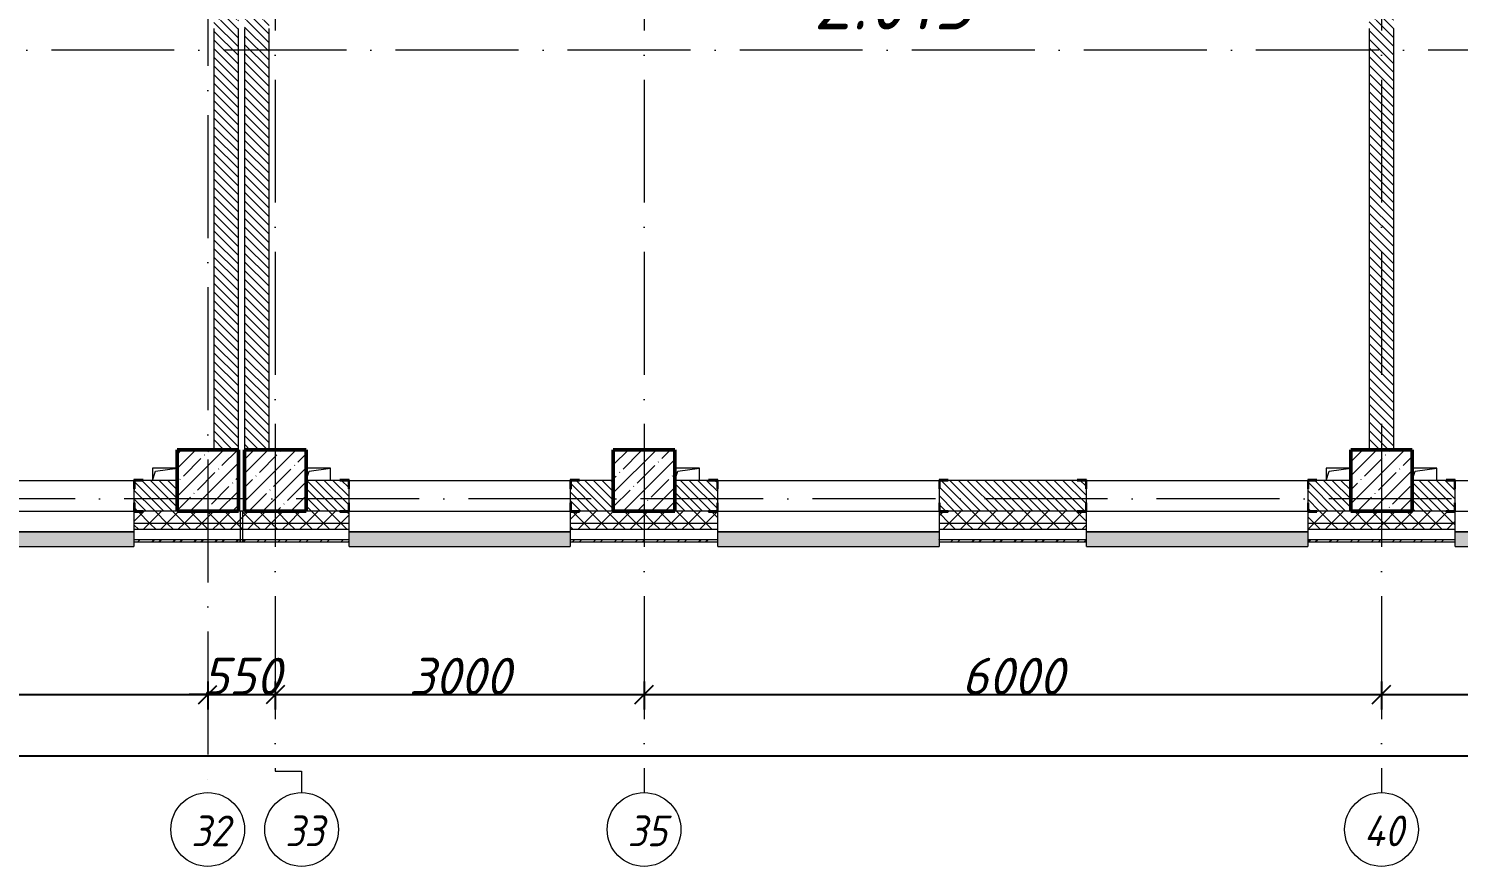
# Model space of a CAD drawing. Header units: millimetres. Extents: x -537608 to 253996, y -217170 to 186033.
# Drawn here: x -141155 to -129522, y 6915 to 13730 of the extents above; entities that cross this region are included whole.
import ezdxf

# ---------------------------------------------------------------- set-up
doc = ezdxf.new("R2010")
doc.units = ezdxf.units.MM
doc.linetypes.add('50_200_ШТРИХ_1Т_ш5_п1_п1_', pattern=[1400, 1000, -200, 0, -200])
for name, color, linetype, lineweight in [('A-____-____-DIMS', 7, 'Continuous', 9), ('A-GENM-____-MCUT', 7, 'Continuous', 25), ('A-GENM-____-OTLN', 7, 'Continuous', 9), ('A-GENM-____-OTLN-1', 7, 'Continuous', 25), ('A-GLAZ-____-OTLN', 7, 'Continuous', 9), ('A-WALL-____-MCUT', 7, 'Continuous', 13), ('A-WALL-____-MCUT-1', 7, 'Continuous', 9), ('A-WALL-____-OTLN', 7, 'Continuous', 9), ('A-WALL-____-PATT-1', 7, 'Continuous', 9), ('A-WALL-FNSH-MCUT-1', 7, 'Continuous', 9), ('S-COLS-____-MCUT', 7, 'Continuous', 50), ('S-COLS-____-OTLN', 7, 'Continuous', 9), ('S-GRID-____-IDEN', 7, 'Continuous', 9), ('S-GRID-____-OTLN', 7, 'Continuous', 9), ('S-GRID-____-OTLN-1', 7, '50_200_ШТРИХ_1Т_ш5_п1_п1_', 9), ('Марки помещений', 7, 'Continuous', 9)]:
    doc.layers.add(name, color=color, linetype=linetype, lineweight=lineweight)
doc.layers.add('A-GLAZ-____-OTLN-1', color=7, linetype='Continuous', lineweight=9, true_color=0xc0c0c0)
doc.styles.add('ISOCPEUR_I', font='isocpeui.ttf', dxfattribs={"height": 300})
doc.styles.add('ISOCPEUR_I_2', font='isocpeui.ttf', dxfattribs={"width": 0.9, "height": 140})
doc.styles.add('ISOCPEUR_I_9', font='isocpeui.ttf', dxfattribs={"width": 0.9, "height": 250})
doc.dimstyles.new('ISO-2_5_0_9К_БОЛЬШОЙ_ОСИ', dxfattribs={"dimscale": 304.8, "dimtxt": 248.995294, "dimasz": 0.492126, "dimexe": 0.393701, "dimexo": 0, "dimgap": 0, "dimtad": 1, "dimdec": 0, "dimzin": 0, "dimdsep": 46, "dimtxsty": 'ISOCPEUR_I', "dimblk1": 'OBLIQUE', "dimblk2": 'OBLIQUE', "dimsah": 1, "dimcen": 0.09, "dimdle": 0.393701, "dimazin": 0, "dimtfac": 1, "dimtdec": 4, "dimtix": 1, "dimtmove": 0, "dimatfit": 3, "dimfxl": 1, "dimtvp": 1, "dimtolj": 1, "dimtzin": 0, "dimarcsym": 2})
pattern_1 = [(135, (-184647.673, -45376.493), (-35.35534, -35.35534), [])]
pattern_2 = [(45, (-184647.67, -45376.49), (-70.71068, 70.71068), []), (135, (-184647.67, -45376.49), (-70.71068, -70.71068), [])]
pattern_3 = [(45, (-184647.67, -45376.49), (-85.53659, 85.53659), []), (45, (-184590.65, -45376.49), (-85.53659, 85.53659), [])]

# ---------------------------------------------------------------- blocks, each defined once
blk = doc.blocks.new('BSC_Колонна _Прямоугольная - 500х500-V15-АР1_План отверстий 2 этажа в осях 1-64_Ю-ЯЯ')
at = {"layer": 'S-COLS-____-OTLN'}
h = blk.add_hatch(dxfattribs=at)
h.set_pattern_fill('FP_24', color=256, style=0, pattern_type=2)
h.set_pattern_definition([(45, (-44950, -55431.04), (-114.04925, 114.04925), []), (45, (-44835.95, -55431.04), (-114.04925, 114.04925), [201.613, -40.323, 3.353, -36.97])])
h.paths.add_polyline_path([(-250, -250), (250, -250), (250, 250), (-250, 250), (-250, 179)], flags=0)
at = {"layer": 'S-COLS-____-MCUT'}
for p, q in [((250, 250), (-250, 250)), ((-250, 250), (-250, -250)), ((250, -250), (250, 250)), ((-250, -250), (250, -250))]:
    blk.add_line(p, q, dxfattribs=at)
blk = doc.blocks.new('BSC_Колонна _Прямоугольная - 500х500-V17-АР1_План отверстий 2 этажа в осях 1-64_Ю-ЯЯ')
at = {"layer": 'S-COLS-____-OTLN'}
h = blk.add_hatch(dxfattribs=at)
h.set_pattern_fill('FP_26', color=256, style=0, pattern_type=2)
h.set_pattern_definition([(45, (-54500, -55431.04), (-114.04925, 114.04925), []), (45, (-54385.95, -55431.04), (-114.04925, 114.04925), [201.613, -40.323, 3.353, -36.97])])
h.paths.add_polyline_path([(-250, -250), (250, -250), (250, 250), (-250, 250), (-250, 179)], flags=0)
at = {"layer": 'S-COLS-____-MCUT'}
for p, q in [((250, 250), (-250, 250)), ((-250, 250), (-250, -250)), ((250, -250), (250, 250)), ((-250, -250), (250, -250))]:
    blk.add_line(p, q, dxfattribs=at)
blk = doc.blocks.new('BSC_Колонна _Прямоугольная - 500х500-V45-АР1_План отверстий 2 этажа в осях 1-64_Ю-ЯЯ')
at = {"layer": 'S-COLS-____-OTLN'}
h = blk.add_hatch(dxfattribs=at)
h.set_pattern_fill('FP_55', color=256, style=0, pattern_type=2)
h.set_pattern_definition([(45, (-48500, -55431.04), (-114.04925, 114.04925), []), (45, (-48385.95, -55431.04), (-114.04925, 114.04925), [201.613, -40.323, 3.353, -36.97])])
h.paths.add_polyline_path([(-250, -250), (250, -250), (250, 250), (-250, 250), (-250, 179)], flags=0)
at = {"layer": 'S-COLS-____-MCUT'}
for p, q in [((250, 250), (-250, 250)), ((-250, 250), (-250, -250)), ((250, -250), (250, 250)), ((-250, -250), (250, -250))]:
    blk.add_line(p, q, dxfattribs=at)
blk = doc.blocks.new('BSC_Колонна _Прямоугольная - 500х500-V71-АР1_План отверстий 2 этажа в осях 1-64_Ю-ЯЯ')
at = {"layer": 'S-COLS-____-OTLN'}
h = blk.add_hatch(dxfattribs=at)
h.set_pattern_fill('FP_83', color=256, style=0, pattern_type=2)
h.set_pattern_definition([(45, (-45500, -55431.04), (-114.04925, 114.04925), []), (45, (-45385.95, -55431.04), (-114.04925, 114.04925), [201.613, -40.323, 3.353, -36.97])])
h.paths.add_polyline_path([(-250, -250), (250, -250), (250, 250), (-250, 250), (-250, 179)], flags=0)
at = {"layer": 'S-COLS-____-MCUT'}
for p, q in [((250, 250), (-250, 250)), ((-250, 250), (-250, -250)), ((250, -250), (250, 250)), ((-250, -250), (250, -250))]:
    blk.add_line(p, q, dxfattribs=at)
blk = doc.blocks.new('Фахверк_СКБ_Уголок - 250_2700-27497298-АР1_План отверстий 2 этажа в осях 1-64_Ю-ЯЯ')
at = {"layer": 'A-GENM-____-MCUT'}
for p, q in [((200, 181), (125, 181)), ((125, 181), (125, 106)), ((131, 106), (131, 175)), ((131, 175), (200, 175)), ((200, 175), (200, 181)), ((125, 106), (131, 106)), ((131, -6), (125, -6)), ((125, -6), (125, -81)), ((125, -81), (200, -81)), ((131, -75), (131, -6)), ((200, -75), (131, -75)), ((200, -81), (200, -75))]:
    blk.add_line(p, q, dxfattribs=at)
blk = doc.blocks.new('AR_Отверстие прямоугольное _в плите_ - AR_Отверстие прямоугольное _в плите_-V167-АР1_План отверстий 2 этажа в осях 1-64_Ю-ЯЯ')
at = {"layer": 'A-GENM-____-OTLN'}
for p, q in [((100, 50), (-100, 50)), ((-100, -50), (-75, 25)), ((-75, 25), (100, 50)), ((100, -50), (100, 50))]:
    blk.add_line(p, q, dxfattribs=at)
blk = doc.blocks.new('AR_Отверстие прямоугольное _в плите_ - AR_Отверстие прямоугольное _в плите_-V175-АР1_План отверстий 2 этажа в осях 1-64_Ю-ЯЯ')
at = {"layer": 'A-GENM-____-OTLN'}
for p, q in [((100, 50), (-100, 50)), ((-100, 50), (-100, -50)), ((-100, -50), (-75, 25)), ((-75, 25), (100, 50))]:
    blk.add_line(p, q, dxfattribs=at)
blk = doc.blocks.new('Отлив_СКБ - Отлив витража_120_НВФ-31885687-АР1_План отверстий 2 этажа в осях 1-64_Ю-ЯЯ')
at = {"layer": 'A-GLAZ-____-OTLN-1'}
for points in [[(0, 0), (0, -2), (1800, -2), (1800, 0), (1023, 0)], [(0, -83), (0, -120), (1800, -120), (1800, -2), (0, -2), (0, -63)]]:
    blk.add_hatch(color=256, dxfattribs=at).paths.add_polyline_path(points, flags=0)
at = {"layer": 'A-GLAZ-____-OTLN'}
for p, q in [((0, 0), (1800, 0)), ((1800, -2), (0, -2)), ((0, -120), (0, -83)), ((1800, -83), (1800, -120)), ((0, -120), (1800, -120))]:
    blk.add_line(p, q, dxfattribs=at)
blk = doc.blocks.new('Стены 3 - Стены 4-31194751-АР1_План отверстий 2 этажа в осях 1-64_Ю-ЯЯ')
at = {"layer": 'A-WALL-____-MCUT'}
for p, q in [((-1799, 41030), (-1799, 41010)), ((-1549, 41030), (-1799, 41030)), ((-1799, 41010), (-1549, 41010)), ((-1549, 41010), (-1549, 41030))]:
    blk.add_line(p, q, dxfattribs=at)
blk = doc.blocks.new('Ось сетки - Круг_Ø6_00__ISO-2_5_0_9K_-25732049-АР1_План отверстий 2 этажа в осях 1-64_Ю-ЯЯ')
at = {"layer": 'S-GRID-____-IDEN'}
blk.add_circle((0, 0), 3, dxfattribs=at)
blk = doc.blocks.new('_Oblique')
at = {"color": 0, "linetype": 'ByBlock', "lineweight": -2}
blk.add_line((-0.5, -0.5), (0.5, 0.5), dxfattribs=at)
blk = doc.blocks.new('*D2228')
at = {"layer": 'A-____-____-DIMS', "color": 0, "lineweight": -2, "transparency": 16777216}
for p, q in [((-145698, 8418), (-145698, 8192)), ((-139698, 8418), (-139698, 8192)), ((-145818, 8312), (-139578, 8312))]:
    blk.add_line(p, q, dxfattribs=at)
at = {"layer": 'Defpoints', "color": 0, "transparency": 16777216}
for p in [(-145698, 8418), (-139698, 8418), (-139698, 8312)]:
    blk.add_point(p, dxfattribs=at)
at = {"layer": 'A-____-____-DIMS', "color": 0, "lineweight": -2, "transparency": 16777216, "xscale": 150, "yscale": 150, "zscale": 150, "rotation": 180}
blk.add_blockref('_Oblique', (-145698, 8312), dxfattribs=at)
at = {"layer": 'A-____-____-DIMS', "color": 0, "lineweight": -2, "transparency": 16777216, "xscale": 150, "yscale": 150, "zscale": 150}
blk.add_blockref('_Oblique', (-139698, 8312), dxfattribs=at)
at = {"layer": 'A-____-____-DIMS', "color": 0, "transparency": 16777216, "insert": (-142698, 8462), "char_height": 300, "width": 758.48, "attachment_point": 5, "style": 'ISOCPEUR_I'}
blk.add_mtext('\\A1;6000', dxfattribs=at)
blk = doc.blocks.new('*D2229')
at = {"layer": 'A-____-____-DIMS', "color": 0, "lineweight": -2, "transparency": 16777216}
for p, q in [((-139698, 8418), (-139698, 8192)), ((-139148, 8418), (-139148, 8192)), ((-139698, 8312), (-139848, 8312)), ((-139698, 8312), (-139148, 8312)), ((-139148, 8312), (-138998, 8312))]:
    blk.add_line(p, q, dxfattribs=at)
at = {"layer": 'Defpoints', "color": 0, "transparency": 16777216}
for p in [(-139698, 8418), (-139148, 8418), (-139148, 8312)]:
    blk.add_point(p, dxfattribs=at)
at = {"layer": 'A-____-____-DIMS', "color": 0, "lineweight": -2, "transparency": 16777216, "xscale": 150, "yscale": 150, "zscale": 150}
blk.add_blockref('_Oblique', (-139698, 8312), dxfattribs=at)
at = {"layer": 'A-____-____-DIMS', "color": 0, "lineweight": -2, "transparency": 16777216, "xscale": 150, "yscale": 150, "zscale": 150, "rotation": 180}
blk.add_blockref('_Oblique', (-139148, 8312), dxfattribs=at)
at = {"layer": 'A-____-____-DIMS', "color": 0, "transparency": 16777216, "insert": (-139423, 8462), "char_height": 300, "width": 568.86, "attachment_point": 5, "style": 'ISOCPEUR_I'}
blk.add_mtext('\\A1;550', dxfattribs=at)
blk = doc.blocks.new('*D2230')
at = {"layer": 'A-____-____-DIMS', "color": 0, "lineweight": -2, "transparency": 16777216}
for p, q in [((-139148, 8418), (-139148, 8192)), ((-136148, 8418), (-136148, 8192)), ((-139268, 8312), (-136028, 8312))]:
    blk.add_line(p, q, dxfattribs=at)
at = {"layer": 'Defpoints', "color": 0, "transparency": 16777216}
for p in [(-139148, 8418), (-136148, 8418), (-136148, 8312)]:
    blk.add_point(p, dxfattribs=at)
at = {"layer": 'A-____-____-DIMS', "color": 0, "lineweight": -2, "transparency": 16777216, "xscale": 150, "yscale": 150, "zscale": 150, "rotation": 180}
blk.add_blockref('_Oblique', (-139148, 8312), dxfattribs=at)
at = {"layer": 'A-____-____-DIMS', "color": 0, "lineweight": -2, "transparency": 16777216, "xscale": 150, "yscale": 150, "zscale": 150}
blk.add_blockref('_Oblique', (-136148, 8312), dxfattribs=at)
at = {"layer": 'A-____-____-DIMS', "color": 0, "transparency": 16777216, "insert": (-137648, 8462), "char_height": 300, "width": 758.48, "attachment_point": 5, "style": 'ISOCPEUR_I'}
blk.add_mtext('\\A1;3000', dxfattribs=at)
blk = doc.blocks.new('*D2231')
at = {"layer": 'A-____-____-DIMS', "color": 0, "lineweight": -2, "transparency": 16777216}
for p, q in [((-136148, 8418), (-136148, 8192)), ((-130148, 8418), (-130148, 8192)), ((-136268, 8312), (-130028, 8312))]:
    blk.add_line(p, q, dxfattribs=at)
at = {"layer": 'Defpoints', "color": 0, "transparency": 16777216}
for p in [(-136148, 8418), (-130148, 8418), (-130148, 8312)]:
    blk.add_point(p, dxfattribs=at)
at = {"layer": 'A-____-____-DIMS', "color": 0, "lineweight": -2, "transparency": 16777216, "xscale": 150, "yscale": 150, "zscale": 150, "rotation": 180}
blk.add_blockref('_Oblique', (-136148, 8312), dxfattribs=at)
at = {"layer": 'A-____-____-DIMS', "color": 0, "lineweight": -2, "transparency": 16777216, "xscale": 150, "yscale": 150, "zscale": 150}
blk.add_blockref('_Oblique', (-130148, 8312), dxfattribs=at)
at = {"layer": 'A-____-____-DIMS', "color": 0, "transparency": 16777216, "insert": (-133148, 8462), "char_height": 300, "width": 758.48, "attachment_point": 5, "style": 'ISOCPEUR_I'}
blk.add_mtext('\\A1;6000', dxfattribs=at)
blk = doc.blocks.new('*D2232')
at = {"layer": 'A-____-____-DIMS', "color": 0, "lineweight": -2, "transparency": 16777216}
for p, q in [((-130148, 8418), (-130148, 8192)), ((-127648, 8418), (-127648, 8192)), ((-130268, 8312), (-127528, 8312))]:
    blk.add_line(p, q, dxfattribs=at)
at = {"layer": 'Defpoints', "color": 0, "transparency": 16777216}
for p in [(-130148, 8418), (-127648, 8418), (-127648, 8312)]:
    blk.add_point(p, dxfattribs=at)
at = {"layer": 'A-____-____-DIMS', "color": 0, "lineweight": -2, "transparency": 16777216, "xscale": 150, "yscale": 150, "zscale": 150, "rotation": 180}
blk.add_blockref('_Oblique', (-130148, 8312), dxfattribs=at)
at = {"layer": 'A-____-____-DIMS', "color": 0, "lineweight": -2, "transparency": 16777216, "xscale": 150, "yscale": 150, "zscale": 150}
blk.add_blockref('_Oblique', (-127648, 8312), dxfattribs=at)
at = {"layer": 'A-____-____-DIMS', "color": 0, "transparency": 16777216, "insert": (-128898, 8462), "char_height": 300, "width": 758.48, "attachment_point": 5, "style": 'ISOCPEUR_I'}
blk.add_mtext('\\A1;2500', dxfattribs=at)
blk = doc.blocks.new('*D2215')
at = {"layer": 'A-____-____-DIMS', "color": 0, "lineweight": -2, "transparency": 16777216}
for p, q in [((-186998, 7921), (-186998, 7695)), ((-113598, 7921), (-113598, 7695)), ((-187118, 7815), (-113478, 7815))]:
    blk.add_line(p, q, dxfattribs=at)
at = {"layer": 'Defpoints', "color": 0, "transparency": 16777216}
for p in [(-186998, 7921), (-113598, 7921), (-113598, 7815)]:
    blk.add_point(p, dxfattribs=at)
at = {"layer": 'A-____-____-DIMS', "color": 0, "lineweight": -2, "transparency": 16777216, "xscale": 150, "yscale": 150, "zscale": 150, "rotation": 180}
blk.add_blockref('_Oblique', (-186998, 7815), dxfattribs=at)
at = {"layer": 'A-____-____-DIMS', "color": 0, "lineweight": -2, "transparency": 16777216, "xscale": 150, "yscale": 150, "zscale": 150}
blk.add_blockref('_Oblique', (-113598, 7815), dxfattribs=at)
at = {"layer": 'A-____-____-DIMS', "color": 0, "transparency": 16777216, "insert": (-150298, 7967), "char_height": 300, "width": 971.08, "attachment_point": 5, "style": 'ISOCPEUR_I'}
blk.add_mtext('\\A1;73400', dxfattribs=at)

msp = doc.modelspace()

# ---------------------------------------------------------------- hatches: boundary and pattern name
at = {"layer": 'A-WALL-____-PATT-1'}
h = msp.add_hatch(dxfattribs=at)
h.set_pattern_fill('FP_6', color=256, style=0, pattern_type=2)
h.set_pattern_definition(pattern_1)
h.paths.add_polyline_path([(-139647.6725, 10304.5485), (-139447.6725, 10304.5485), (-139447.6725, 13798.5485), (-139516.6725, 13798.5485), (-139516.6725, 13804.5485), (-139447.6725, 13804.5485), (-139447.6725, 17304.5485), (-139647.6725, 17304.5485), (-139647.6725, 13804.5485), (-139578.6725, 13804.5485), (-139578.6725, 13798.5485), (-139647.6725, 13798.5485), (-139647.6725, 11848.0984)], flags=0)
h = msp.add_hatch(dxfattribs=at)
h.set_pattern_fill('FP_6', color=256, style=0, pattern_type=2)
h.set_pattern_definition(pattern_1)
h.paths.add_polyline_path([(-139397.6725, 10304.5485), (-139197.6725, 10304.5485), (-139197.6725, 13798.5485), (-139266.6725, 13798.5485), (-139266.6725, 13804.5485), (-139197.6725, 13804.5485), (-139197.6725, 17304.5485), (-139397.6725, 17304.5485), (-139397.6725, 13804.5485), (-139328.6725, 13804.5485), (-139328.6725, 13798.5485), (-139397.6725, 13798.5485), (-139397.6725, 11848.0984)], flags=0)
h = msp.add_hatch(dxfattribs=at)
h.set_pattern_fill('FP_6', color=256, style=0, pattern_type=2)
h.set_pattern_definition(pattern_1)
h.paths.add_polyline_path([(-130047.6725, 10304.5485), (-130047.6725, 13798.5485), (-130116.6725, 13798.5485), (-130116.6725, 13804.5485), (-130047.6725, 13804.5485), (-130047.6725, 17304.5485), (-130247.6725, 17304.5485), (-130247.6725, 13804.5485), (-130178.6725, 13804.5485), (-130178.6725, 13798.5485), (-130247.6725, 13798.5485), (-130247.6725, 10304.5485)], flags=0)
h = msp.add_hatch(dxfattribs=at)
h.set_pattern_fill('FP_6', color=256, style=0, pattern_type=2)
h.set_pattern_definition(pattern_1)
h.paths.add_polyline_path([(-140291.6725, 9804.5485), (-139947.6725, 9804.5485), (-139947.6725, 10054.5485), (-140291.6725, 10054.5485), (-140291.6725, 9985.5485), (-140297.6725, 9985.5485), (-140297.6725, 9873.5485), (-140291.6725, 9873.5485), (-140291.6725, 9808.8342)], flags=0)
h.paths.add_polyline_path([(-143291.6725, 9804.5485), (-142103.6725, 9804.5485), (-142103.6725, 9873.5485), (-142097.6725, 9873.5485), (-142097.6725, 9985.5485), (-142103.6725, 9985.5485), (-142103.6725, 10054.5485), (-143291.6725, 10054.5485), (-143291.6725, 9985.5485), (-143297.6725, 9985.5485), (-143297.6725, 9873.5485), (-143291.6725, 9873.5485)], flags=0)
h.paths.add_polyline_path([(-145103.6725, 9804.5485), (-145103.6725, 9873.5485), (-145097.6725, 9873.5485), (-145097.6725, 9985.5485), (-145103.6725, 9985.5485), (-145103.6725, 10054.5485), (-145447.6725, 10054.5485), (-145447.6725, 9804.5485), (-145172.6725, 9804.5485)], flags=0)
h = msp.add_hatch(dxfattribs=at)
h.set_pattern_fill('FP_6', color=256, style=0, pattern_type=2)
h.set_pattern_definition(pattern_1)
h.paths.add_polyline_path([(-136741.6725, 9804.5485), (-136397.6725, 9804.5485), (-136397.6725, 10054.5485), (-136741.6725, 10054.5485), (-136741.6725, 9985.5485), (-136747.6725, 9985.5485), (-136747.6725, 9873.5485), (-136741.6725, 9873.5485)], flags=0)
h.paths.add_polyline_path([(-138553.6725, 9804.5485), (-138553.6725, 9873.5485), (-138547.6725, 9873.5485), (-138547.6725, 9985.5485), (-138553.6725, 9985.5485), (-138553.6725, 10054.5485), (-138897.6725, 10054.5485), (-138897.6725, 9804.5485), (-138622.6725, 9804.5485)], flags=0)
h = msp.add_hatch(dxfattribs=at)
h.set_pattern_fill('FP_6', color=256, style=0, pattern_type=2)
h.set_pattern_definition(pattern_1)
h.paths.add_polyline_path([(-130741.6725, 9804.5485), (-130397.6725, 9804.5485), (-130397.6725, 10054.5485), (-130741.6725, 10054.5485), (-130741.6725, 9985.5485), (-130747.6725, 9985.5485), (-130747.6725, 9873.5485), (-130741.6725, 9873.5485)], flags=0)
h.paths.add_polyline_path([(-132553.6725, 9804.5485), (-132553.6725, 9873.5485), (-132547.6725, 9873.5485), (-132547.6725, 9985.5485), (-132553.6725, 9985.5485), (-132553.6725, 10054.5485), (-133741.6725, 10054.5485), (-133741.6725, 9985.5485), (-133747.6725, 9985.5485), (-133747.6725, 9873.5485), (-133741.6725, 9873.5485), (-133741.6725, 9804.5485), (-132622.6725, 9804.5485)], flags=0)
h.paths.add_polyline_path([(-135803.6725, 9804.5485), (-135553.6725, 9804.5485), (-135553.6725, 9873.5485), (-135547.6725, 9873.5485), (-135547.6725, 9985.5485), (-135553.6725, 9985.5485), (-135553.6725, 10054.5485), (-135897.6725, 10054.5485), (-135897.6725, 9804.5485)], flags=0)
h = msp.add_hatch(dxfattribs=at)
h.set_pattern_fill('FP_6', color=256, style=0, pattern_type=2)
h.set_pattern_definition(pattern_1)
h.paths.add_polyline_path([(-127672.6725, 9804.5485), (-127397.6725, 9804.5485), (-127397.6725, 10054.5485), (-127741.6725, 10054.5485), (-127741.6725, 9985.5485), (-127747.6725, 9985.5485), (-127747.6725, 9873.5485), (-127741.6725, 9873.5485), (-127741.6725, 9804.5485)], flags=0)
h.paths.add_polyline_path([(-129870.3329, 9804.5485), (-129553.6725, 9804.5485), (-129553.6725, 9873.5485), (-129547.6725, 9873.5485), (-129547.6725, 9985.5485), (-129553.6725, 9985.5485), (-129553.6725, 10054.5485), (-129897.6725, 10054.5485), (-129897.6725, 9804.5485)], flags=0)
h = msp.add_hatch(dxfattribs=at)
h.set_pattern_fill('FP_1', color=256, style=0, pattern_type=2)
h.set_pattern_definition(pattern_2)
h.paths.add_polyline_path([(-110427.8256, 9704.5485), (-110347.6725, 9704.5485), (-110347.6725, 9804.5485), (-116697.6725, 9804.5485), (-116697.6725, 9704.5485), (-113962.8269, 9704.5485)], flags=0)
h.paths.add_polyline_path([(-119647.6725, 9704.5485), (-117697.6725, 9704.5485), (-117697.6725, 9804.5485), (-119572.6725, 9804.5485), (-119572.6725, 9798.5485), (-119647.6725, 9798.5485)], flags=0)
h.paths.add_polyline_path([(-120647.6725, 9704.5485), (-120647.6725, 9798.5485), (-120722.6725, 9798.5485), (-120722.6725, 9804.5485), (-121672.6725, 9804.5485), (-121672.6725, 9798.5485), (-121747.6725, 9798.5485), (-121747.6725, 9704.5485), (-121032.8296, 9704.5485)], flags=0)
h.paths.add_polyline_path([(-124567.8309, 9704.5485), (-123547.6725, 9704.5485), (-123547.6725, 9798.5485), (-123622.6725, 9798.5485), (-123622.6725, 9804.5485), (-124672.6725, 9804.5485), (-124672.6725, 9798.5485), (-124747.6725, 9798.5485), (-124747.6725, 9704.5485), (-124672.6725, 9704.5485)], flags=0)
h.paths.add_polyline_path([(-126547.6725, 9704.5485), (-126547.6725, 9798.5485), (-126622.6725, 9798.5485), (-126622.6725, 9804.5485), (-127672.6725, 9804.5485), (-127672.6725, 9798.5485), (-127747.6725, 9798.5485), (-127747.6725, 9704.5485), (-127219.0819, 9704.5485)], flags=0)
h.paths.add_polyline_path([(-130312.2081, 9704.5485), (-129547.6725, 9704.5485), (-129547.6725, 9798.5485), (-129622.6725, 9798.5485), (-129622.6725, 9804.5485), (-130672.6725, 9804.5485), (-130672.6725, 9798.5485), (-130747.6725, 9798.5485), (-130747.6725, 9704.5485), (-130397.6725, 9704.5485)], flags=0)
h.paths.add_polyline_path([(-132622.6725, 9704.5485), (-132547.6725, 9704.5485), (-132547.6725, 9798.5485), (-132622.6725, 9798.5485), (-132622.6725, 9804.5485), (-133672.6725, 9804.5485), (-133672.6725, 9798.5485), (-133747.6725, 9798.5485), (-133747.6725, 9704.5485), (-133405.3343, 9704.5485)], flags=0)
h.paths.add_polyline_path([(-136747.6725, 9704.5485), (-135547.6725, 9704.5485), (-135547.6725, 9798.5485), (-135622.6725, 9798.5485), (-135622.6725, 9804.5485), (-136672.6725, 9804.5485), (-136672.6725, 9798.5485), (-136747.6725, 9798.5485)], flags=0)
h.paths.add_polyline_path([(-142172.6725, 9704.5485), (-142097.6725, 9704.5485), (-142097.6725, 9798.5485), (-142172.6725, 9798.5485), (-142172.6725, 9804.5485), (-143222.6725, 9804.5485), (-143222.6725, 9798.5485), (-143297.6725, 9798.5485), (-143297.6725, 9704.5485), (-142242.8376, 9704.5485)], flags=0)
h.paths.add_polyline_path([(-140222.6725, 9704.5485), (-138547.6725, 9704.5485), (-138547.6725, 9798.5485), (-138622.6725, 9798.5485), (-138622.6725, 9804.5485), (-140222.6725, 9804.5485), (-140222.6725, 9798.5485), (-140297.6725, 9798.5485), (-140297.6725, 9704.5485)], flags=0)
h.paths.add_polyline_path([(-145172.6725, 9704.5485), (-145097.6725, 9704.5485), (-145097.6725, 9798.5485), (-145172.6725, 9798.5485), (-145172.6725, 9804.5485), (-146222.6725, 9804.5485), (-146222.6725, 9798.5485), (-146297.6725, 9798.5485), (-146297.6725, 9704.5485), (-145447.6725, 9704.5485)], flags=0)
h.paths.add_polyline_path([(-148097.6725, 9704.5485), (-148097.6725, 9798.5485), (-148172.6725, 9798.5485), (-148172.6725, 9804.5485), (-149222.6725, 9804.5485), (-149222.6725, 9798.5485), (-149297.6725, 9798.5485), (-149297.6725, 9704.5485), (-148429.09, 9704.5485)], flags=0)
h.paths.add_polyline_path([(-152297.6725, 9704.5485), (-151097.6725, 9704.5485), (-151097.6725, 9798.5485), (-151172.6725, 9798.5485), (-151172.6725, 9804.5485), (-152222.6725, 9804.5485), (-152222.6725, 9798.5485), (-152297.6725, 9798.5485)], flags=0)
h.paths.add_polyline_path([(-154097.6725, 9704.5485), (-154097.6725, 9798.5485), (-154172.6725, 9798.5485), (-154172.6725, 9804.5485), (-155222.6725, 9804.5485), (-155222.6725, 9798.5485), (-155297.6725, 9798.5485), (-155297.6725, 9704.5485), (-154172.6725, 9704.5485)], flags=0)
h.paths.add_polyline_path([(-157947.6725, 9704.5485), (-157097.6725, 9704.5485), (-157097.6725, 9798.5485), (-157172.6725, 9798.5485), (-157172.6725, 9804.5485), (-158222.6725, 9804.5485), (-158222.6725, 9798.5485), (-158297.6725, 9798.5485), (-158297.6725, 9704.5485), (-158150.3436, 9704.5485)], flags=0)
h.paths.add_polyline_path([(-160097.6725, 9704.5485), (-160097.6725, 9798.5485), (-160172.6725, 9798.5485), (-160172.6725, 9804.5485), (-161222.6725, 9804.5485), (-161222.6725, 9798.5485), (-161297.6725, 9798.5485), (-161297.6725, 9704.5485), (-160801.5946, 9704.5485)], flags=0)
h.paths.add_polyline_path([(-163097.6725, 9704.5485), (-163097.6725, 9798.5485), (-163172.6725, 9798.5485), (-163172.6725, 9804.5485), (-164222.6725, 9804.5485), (-164222.6725, 9798.5485), (-164297.6725, 9798.5485), (-164297.6725, 9704.5485), (-163172.6725, 9704.5485)], flags=0)
h.paths.add_polyline_path([(-166097.6725, 9704.5485), (-166097.6725, 9798.5485), (-166172.6725, 9798.5485), (-166172.6725, 9804.5485), (-167222.6725, 9804.5485), (-167222.6725, 9798.5485), (-167297.6725, 9798.5485), (-167297.6725, 9704.5485), (-166104.0966, 9704.5485)], flags=0)
h.paths.add_polyline_path([(-168297.6725, 9704.5485), (-168297.6725, 9798.5485), (-168372.6725, 9798.5485), (-168372.6725, 9804.5485), (-178097.6725, 9804.5485), (-178097.6725, 9704.5485), (-168755.3476, 9704.5485)], flags=0)
h.paths.add_polyline_path([(-179097.6725, 9704.5485), (-179097.6725, 9804.5485), (-187097.6725, 9804.5485), (-187097.6725, 9704.5485), (-181127.8523, 9704.5485)], flags=0)
h = msp.add_hatch(dxfattribs=at)
h.set_pattern_fill('FP_1', color=256, style=0, pattern_type=2)
h.set_pattern_definition(pattern_2)
h.paths.add_polyline_path([(-110347.6725, 9654.5485), (-110347.6725, 9704.5485), (-116697.6725, 9704.5485), (-116697.6725, 9654.5485), (-110427.8256, 9654.5485)], flags=0)
h.paths.add_polyline_path([(-117697.6725, 9654.5485), (-117697.6725, 9704.5485), (-119647.6725, 9704.5485), (-119647.6725, 9654.5485), (-119265.3289, 9654.5485)], flags=0)
h.paths.add_polyline_path([(-120647.6725, 9654.5485), (-120647.6725, 9704.5485), (-121747.6725, 9704.5485), (-121747.6725, 9654.5485), (-121032.8296, 9654.5485)], flags=0)
h.paths.add_polyline_path([(-123547.6725, 9654.5485), (-123547.6725, 9704.5485), (-124747.6725, 9704.5485), (-124747.6725, 9654.5485), (-124567.8309, 9654.5485)], flags=0)
h.paths.add_polyline_path([(-126547.6725, 9654.5485), (-126547.6725, 9704.5485), (-127747.6725, 9704.5485), (-127747.6725, 9654.5485), (-127219.0819, 9654.5485)], flags=0)
h.paths.add_polyline_path([(-129547.6725, 9654.5485), (-129547.6725, 9704.5485), (-130747.6725, 9704.5485), (-130747.6725, 9654.5485), (-129870.3329, 9654.5485)], flags=0)
h.paths.add_polyline_path([(-133747.6725, 9654.5485), (-132547.6725, 9654.5485), (-132547.6725, 9704.5485), (-133747.6725, 9704.5485)], flags=0)
h.paths.add_polyline_path([(-136056.5853, 9654.5485), (-135547.6725, 9654.5485), (-135547.6725, 9704.5485), (-136747.6725, 9704.5485), (-136747.6725, 9654.5485)], flags=0)
h.paths.add_polyline_path([(-140297.6725, 9654.5485), (-138547.6725, 9654.5485), (-138547.6725, 9704.5485), (-140297.6725, 9704.5485)], flags=0)
h.paths.add_polyline_path([(-143297.6725, 9654.5485), (-142097.6725, 9654.5485), (-142097.6725, 9704.5485), (-143297.6725, 9704.5485)], flags=0)
h.paths.add_polyline_path([(-145097.6725, 9654.5485), (-145097.6725, 9704.5485), (-146297.6725, 9704.5485), (-146297.6725, 9654.5485), (-145777.8389, 9654.5485)], flags=0)
h.paths.add_polyline_path([(-151097.6725, 9654.5485), (-151097.6725, 9704.5485), (-152297.6725, 9704.5485), (-152297.6725, 9654.5485)], flags=0)
h.paths.add_polyline_path([(-149297.6725, 9654.5485), (-148097.6725, 9654.5485), (-148097.6725, 9704.5485), (-149297.6725, 9704.5485)], flags=0)
h.paths.add_polyline_path([(-154097.6725, 9654.5485), (-154097.6725, 9704.5485), (-155297.6725, 9704.5485), (-155297.6725, 9654.5485), (-154615.3423, 9654.5485)], flags=0)
h.paths.add_polyline_path([(-157097.6725, 9654.5485), (-157097.6725, 9704.5485), (-158297.6725, 9704.5485), (-158297.6725, 9654.5485), (-157266.5933, 9654.5485)], flags=0)
h.paths.add_polyline_path([(-161297.6725, 9654.5485), (-160097.6725, 9654.5485), (-160097.6725, 9704.5485), (-161297.6725, 9704.5485)], flags=0)
h.paths.add_polyline_path([(-163097.6725, 9654.5485), (-163097.6725, 9704.5485), (-164297.6725, 9704.5485), (-164297.6725, 9654.5485), (-163452.8456, 9654.5485)], flags=0)
h.paths.add_polyline_path([(-166104.0966, 9654.5485), (-166097.6725, 9654.5485), (-166097.6725, 9704.5485), (-167297.6725, 9704.5485), (-167297.6725, 9654.5485), (-166987.847, 9654.5485)], flags=0)
h.paths.add_polyline_path([(-168297.6725, 9654.5485), (-168297.6725, 9704.5485), (-178097.6725, 9704.5485), (-178097.6725, 9654.5485), (-168755.3476, 9654.5485)], flags=0)
h.paths.add_polyline_path([(-179097.6725, 9654.5485), (-179097.6725, 9704.5485), (-187197.6725, 9704.5485), (-187197.6725, 9654.5485), (-181127.8523, 9654.5485)], flags=0)
h = msp.add_hatch(dxfattribs=at)
h.set_pattern_fill('FP_3', color=256, style=0, pattern_type=2)
h.set_pattern_definition(pattern_3)
h.paths.add_polyline_path([(-139432.6725, 9554.5485), (-139432.6725, 9574.5485), (-140297.6725, 9574.5485), (-140297.6725, 9554.5485), (-139591.5866, 9554.5485)], flags=0)
h.paths.add_polyline_path([(-142242.8376, 9554.5485), (-142097.6725, 9554.5485), (-142097.6725, 9574.5485), (-143297.6725, 9574.5485), (-143297.6725, 9554.5485)], flags=0)
h.paths.add_polyline_path([(-145777.8389, 9554.5485), (-145097.6725, 9554.5485), (-145097.6725, 9574.5485), (-146297.6725, 9574.5485), (-146297.6725, 9554.5485)], flags=0)
h.paths.add_polyline_path([(-148097.6725, 9554.5485), (-148097.6725, 9574.5485), (-149297.6725, 9574.5485), (-149297.6725, 9554.5485), (-148429.09, 9554.5485)], flags=0)
h.paths.add_polyline_path([(-151097.6725, 9554.5485), (-151097.6725, 9574.5485), (-152297.6725, 9574.5485), (-152297.6725, 9554.5485)], flags=0)
h.paths.add_polyline_path([(-154097.6725, 9554.5485), (-154097.6725, 9574.5485), (-155297.6725, 9574.5485), (-155297.6725, 9554.5485), (-154615.3423, 9554.5485)], flags=0)
h.paths.add_polyline_path([(-157266.5933, 9554.5485), (-157097.6725, 9554.5485), (-157097.6725, 9574.5485), (-158297.6725, 9574.5485), (-158297.6725, 9554.5485), (-158150.3436, 9554.5485)], flags=0)
h.paths.add_polyline_path([(-160097.6725, 9554.5485), (-160097.6725, 9574.5485), (-161297.6725, 9574.5485), (-161297.6725, 9554.5485), (-160801.5946, 9554.5485)], flags=0)
h.paths.add_polyline_path([(-163452.8456, 9554.5485), (-163097.6725, 9554.5485), (-163097.6725, 9574.5485), (-164297.6725, 9574.5485), (-164297.6725, 9554.5485)], flags=0)
h.paths.add_polyline_path([(-167297.6725, 9554.5485), (-166097.6725, 9554.5485), (-166097.6725, 9574.5485), (-167297.6725, 9574.5485)], flags=0)
h.paths.add_polyline_path([(-168297.6725, 9554.5485), (-168297.6725, 9574.5485), (-178097.6725, 9574.5485), (-178097.6725, 9554.5485), (-168755.3476, 9554.5485)], flags=0)
h.paths.add_polyline_path([(-179097.6725, 9554.5485), (-179097.6725, 9574.5485), (-187327.6725, 9574.5485), (-187327.6725, 9554.5485), (-181127.8523, 9554.5485)], flags=0)
h = msp.add_hatch(dxfattribs=at)
h.set_pattern_fill('FP_3', color=256, style=0, pattern_type=2)
h.set_pattern_definition(pattern_3)
h.paths.add_polyline_path([(-124127.6725, 9554.5485), (-124127.6725, 9574.5485), (-124747.6725, 9574.5485), (-124747.6725, 9554.5485), (-124567.8309, 9554.5485)], flags=0)
h.paths.add_polyline_path([(-127219.0819, 9554.5485), (-126547.6725, 9554.5485), (-126547.6725, 9574.5485), (-127747.6725, 9574.5485), (-127747.6725, 9554.5485)], flags=0)
h.paths.add_polyline_path([(-129547.6725, 9554.5485), (-129547.6725, 9574.5485), (-130747.6725, 9574.5485), (-130747.6725, 9554.5485), (-129870.3329, 9554.5485)], flags=0)
h.paths.add_polyline_path([(-132547.6725, 9554.5485), (-132547.6725, 9574.5485), (-133747.6725, 9574.5485), (-133747.6725, 9554.5485), (-133405.3343, 9554.5485)], flags=0)
h.paths.add_polyline_path([(-136056.5853, 9554.5485), (-135547.6725, 9554.5485), (-135547.6725, 9574.5485), (-136747.6725, 9574.5485), (-136747.6725, 9554.5485)], flags=0)
h.paths.add_polyline_path([(-138547.6725, 9554.5485), (-138547.6725, 9574.5485), (-139412.6725, 9574.5485), (-139412.6725, 9554.5485), (-138707.8363, 9554.5485)], flags=0)

# ---------------------------------------------------------------- linework, layer by layer
at = {"layer": 'A-WALL-____-MCUT'}
for p, q in [((-139647.6725, 13729.5485), (-139647.6725, 10304.5485)), ((-139447.6725, 10304.5485), (-139447.6725, 13729.5485)), ((-139397.6725, 13729.5485), (-139397.6725, 10304.5485)), ((-139197.6725, 10304.5485), (-139197.6725, 13729.5485)), ((-130247.6725, 13729.5485), (-130247.6725, 10304.5485)), ((-130047.6725, 10304.5485), (-130047.6725, 13729.5485)), ((-139947.6725, 10054.5485), (-140222.6725, 10054.5485)), ((-138622.6725, 10054.5485), (-138897.6725, 10054.5485)), ((-136397.6725, 10054.5485), (-136672.6725, 10054.5485)), ((-135622.6725, 10054.5485), (-135897.6725, 10054.5485)), ((-132622.6725, 10054.5485), (-133672.6725, 10054.5485)), ((-130397.6725, 10054.5485), (-130672.6725, 10054.5485)), ((-129622.6725, 10054.5485), (-129897.6725, 10054.5485)), ((-140297.6725, 9985.5485), (-140297.6725, 9873.5485)), ((-138547.6725, 9873.5485), (-138547.6725, 9985.5485)), ((-136747.6725, 9985.5485), (-136747.6725, 9873.5485)), ((-135547.6725, 9873.5485), (-135547.6725, 9985.5485)), ((-133747.6725, 9985.5485), (-133747.6725, 9873.5485)), ((-132547.6725, 9873.5485), (-132547.6725, 9985.5485)), ((-130747.6725, 9985.5485), (-130747.6725, 9873.5485)), ((-129547.6725, 9873.5485), (-129547.6725, 9985.5485)), ((-140297.6725, 9798.5485), (-140297.6725, 9574.5485)), ((-139397.6725, 9804.5485), (-139447.6725, 9804.5485)), ((-138547.6725, 9574.5485), (-138547.6725, 9798.5485)), ((-136747.6725, 9798.5485), (-136747.6725, 9574.5485)), ((-135547.6725, 9574.5485), (-135547.6725, 9798.5485)), ((-133747.6725, 9798.5485), (-133747.6725, 9574.5485)), ((-132547.6725, 9574.5485), (-132547.6725, 9798.5485)), ((-130747.6725, 9798.5485), (-130747.6725, 9574.5485)), ((-129547.6725, 9574.5485), (-129547.6725, 9798.5485)), ((-140297.6725, 9574.5485), (-138547.6725, 9574.5485)), ((-136747.6725, 9574.5485), (-135547.6725, 9574.5485)), ((-133747.6725, 9574.5485), (-132547.6725, 9574.5485)), ((-130747.6725, 9574.5485), (-129547.6725, 9574.5485))]:
    msp.add_line(p, q, dxfattribs=at)
at = {"layer": 'A-WALL-____-MCUT-1'}
for p, q in [((-139947.6725, 9804.5485), (-140222.6725, 9804.5485)), ((-138622.6725, 9804.5485), (-138897.6725, 9804.5485)), ((-136397.6725, 9804.5485), (-136672.6725, 9804.5485)), ((-135622.6725, 9804.5485), (-135897.6725, 9804.5485)), ((-132622.6725, 9804.5485), (-133672.6725, 9804.5485)), ((-130397.6725, 9804.5485), (-130672.6725, 9804.5485)), ((-129622.6725, 9804.5485), (-129897.6725, 9804.5485)), ((-138547.6725, 9704.5485), (-140297.6725, 9704.5485)), ((-135547.6725, 9704.5485), (-136747.6725, 9704.5485)), ((-132547.6725, 9704.5485), (-133747.6725, 9704.5485)), ((-129547.6725, 9704.5485), (-130747.6725, 9704.5485)), ((-138547.6725, 9654.5485), (-140297.6725, 9654.5485)), ((-135547.6725, 9654.5485), (-136747.6725, 9654.5485)), ((-132547.6725, 9654.5485), (-133747.6725, 9654.5485)), ((-129547.6725, 9654.5485), (-130747.6725, 9654.5485))]:
    msp.add_line(p, q, dxfattribs=at)
at = {"layer": 'A-WALL-____-OTLN'}
for p, q in [((-142097.6725, 10054.5485), (-140297.6725, 10054.5485)), ((-138547.6725, 10054.5485), (-136747.6725, 10054.5485)), ((-135547.6725, 10054.5485), (-133747.6725, 10054.5485)), ((-132547.6725, 10054.5485), (-130747.6725, 10054.5485)), ((-129547.6725, 10054.5485), (-127747.6725, 10054.5485)), ((-142097.6725, 9804.5485), (-140297.6725, 9804.5485)), ((-138547.6725, 9804.5485), (-136747.6725, 9804.5485)), ((-135547.6725, 9804.5485), (-133747.6725, 9804.5485)), ((-132547.6725, 9804.5485), (-130747.6725, 9804.5485)), ((-129547.6725, 9804.5485), (-127747.6725, 9804.5485))]:
    msp.add_line(p, q, dxfattribs=at)
at = {"layer": 'A-WALL-FNSH-MCUT-1'}
for p, q in [((-140297.6725, 9574.5485), (-140297.6725, 9574.5485)), ((-140297.6725, 9574.5485), (-140297.6725, 9554.5485)), ((-140297.6725, 9554.5485), (-139432.6725, 9554.5485)), ((-139432.6725, 9554.5485), (-139432.6725, 9574.5485)), ((-139412.6725, 9574.5485), (-139412.6725, 9554.5485)), ((-139412.6725, 9554.5485), (-138547.6725, 9554.5485)), ((-138547.6725, 9554.5485), (-138547.6725, 9574.5485)), ((-138547.6725, 9574.5485), (-138547.6725, 9574.5485)), ((-136747.6725, 9574.5485), (-136747.6725, 9554.5485)), ((-136747.6725, 9554.5485), (-135547.6725, 9554.5485)), ((-135547.6725, 9554.5485), (-135547.6725, 9574.5485)), ((-133747.6725, 9574.5485), (-133747.6725, 9574.5485)), ((-133747.6725, 9574.5485), (-133747.6725, 9554.5485)), ((-133747.6725, 9554.5485), (-132547.6725, 9554.5485)), ((-132547.6725, 9554.5485), (-132547.6725, 9574.5485)), ((-130747.6725, 9574.5485), (-130747.6725, 9554.5485)), ((-130747.6725, 9554.5485), (-129547.6725, 9554.5485)), ((-129547.6725, 9554.5485), (-129547.6725, 9574.5485))]:
    msp.add_line(p, q, dxfattribs=at)
at = {"layer": 'S-GRID-____-OTLN'}
for p, q in [((-139147.6725, 7690.8714), (-138933.5433, 7690.8714)), ((-138933.5433, 7690.8714), (-138933.5433, 7515.0943))]:
    msp.add_line(p, q, dxfattribs=at)
at = {"layer": 'S-GRID-____-OTLN-1'}
for p, q in [((-139147.6725, 45516.3579), (-139147.6725, 7690.8714)), ((-136147.6725, 45516.3579), (-136147.6725, 7515.0943)), ((-130147.6725, 45516.3579), (-130147.6725, 7515.0943)), ((-139697.6725, 45228.1003), (-139697.6725, 7515.0943)), ((-109167.6321, 13554.5485), (-189316.4427, 13554.5485)), ((-80573.2659, 9904.5485), (-189316.4427, 9904.5485))]:
    msp.add_line(p, q, dxfattribs=at)

# ---------------------------------------------------------------- block references
at = {"layer": 'A-GENM-____-OTLN'}
for name, p in [('AR_Отверстие прямоугольное _в плите_ - AR_Отверстие прямоугольное _в плите_-V175-АР1_План отверстий 2 этажа в осях 1-64_Ю-ЯЯ', (-140047.6725, 10104.5485)), ('AR_Отверстие прямоугольное _в плите_ - AR_Отверстие прямоугольное _в плите_-V167-АР1_План отверстий 2 этажа в осях 1-64_Ю-ЯЯ', (-138797.6725, 10104.5485)), ('AR_Отверстие прямоугольное _в плите_ - AR_Отверстие прямоугольное _в плите_-V167-АР1_План отверстий 2 этажа в осях 1-64_Ю-ЯЯ', (-135797.6725, 10104.5485)), ('AR_Отверстие прямоугольное _в плите_ - AR_Отверстие прямоугольное _в плите_-V175-АР1_План отверстий 2 этажа в осях 1-64_Ю-ЯЯ', (-130497.6725, 10104.5485)), ('AR_Отверстие прямоугольное _в плите_ - AR_Отверстие прямоугольное _в плите_-V167-АР1_План отверстий 2 этажа в осях 1-64_Ю-ЯЯ', (-129797.6725, 10104.5485))]:
    msp.add_blockref(name, p, dxfattribs=at)
at = {"layer": 'A-GENM-____-OTLN-1'}
for p in [(-140422.6725, 9879.5485), (-136872.6725, 9879.5485), (-133872.6725, 9879.5485), (-130872.6725, 9879.5485)]:
    msp.add_blockref('Фахверк_СКБ_Уголок - 250_2700-27497298-АР1_План отверстий 2 этажа в осях 1-64_Ю-ЯЯ', p, dxfattribs=at)
at = {"layer": 'A-GENM-____-OTLN-1', "rotation": 180}
for p in [(-138422.6725, 9979.5485), (-135422.6725, 9979.5485), (-132422.6725, 9979.5485), (-129422.6725, 9979.5485)]:
    msp.add_blockref('Фахверк_СКБ_Уголок - 250_2700-27497298-АР1_План отверстий 2 этажа в осях 1-64_Ю-ЯЯ', p, dxfattribs=at)
at = {"layer": 'A-GLAZ-____-OTLN'}
for p in [(-142097.6725, 9637.5485), (-138547.6725, 9637.5485), (-135547.6725, 9637.5485), (-132547.6725, 9637.5485), (-129547.6725, 9637.5485)]:
    msp.add_blockref('Отлив_СКБ - Отлив витража_120_НВФ-31885687-АР1_План отверстий 2 этажа в осях 1-64_Ю-ЯЯ', p, dxfattribs=at)
at = {"layer": 'A-WALL-____-OTLN', "rotation": 89.9999999999999}
msp.add_blockref('Стены 3 - Стены 4-31194751-АР1_План отверстий 2 этажа в осях 1-64_Ю-ЯЯ', (-98402.4305, 11353.0603), dxfattribs=at)
at = {"layer": 'S-COLS-____-OTLN'}
for name, p in [('BSC_Колонна _Прямоугольная - 500х500-V15-АР1_План отверстий 2 этажа в осях 1-64_Ю-ЯЯ', (-139697.6725, 10054.5485)), ('BSC_Колонна _Прямоугольная - 500х500-V71-АР1_План отверстий 2 этажа в осях 1-64_Ю-ЯЯ', (-139147.6725, 10054.5485)), ('BSC_Колонна _Прямоугольная - 500х500-V45-АР1_План отверстий 2 этажа в осях 1-64_Ю-ЯЯ', (-136147.6725, 10054.5485)), ('BSC_Колонна _Прямоугольная - 500х500-V17-АР1_План отверстий 2 этажа в осях 1-64_Ю-ЯЯ', (-130147.6725, 10054.5485))]:
    msp.add_blockref(name, p, dxfattribs=at)
at = {"layer": 'S-GRID-____-IDEN', "xscale": 99.99999999999993, "yscale": 99.99999999999993, "zscale": 99.99999999999993, "rotation": 180}
for p in [(-139697.6725, 7215.0943), (-138933.5433, 7215.0943), (-136147.6725, 7215.0943), (-130147.6725, 7215.0943)]:
    msp.add_blockref('Ось сетки - Круг_Ø6_00__ISO-2_5_0_9K_-25732049-АР1_План отверстий 2 этажа в осях 1-64_Ю-ЯЯ', p, dxfattribs=at)

# ---------------------------------------------------------------- texts
at = {"layer": 'S-GRID-____-IDEN', "char_height": 250, "attachment_point": 1, "style": 'ISOCPEUR_I_9'}
for s, insert, width in [('32', (-139832.0442, 7329.028), 404.0505), ('33', (-139067.915, 7329.028), 404.0505), ('35', (-136282.0442, 7329.028), 404.0505), ('40', (-130291.0442, 7329.028), 425.696062)]:
    msp.add_mtext(s, dxfattribs=dict(at, insert=insert, width=width))
at = {"layer": 'Марки помещений', "insert": (-134770.4601, 14222.5942), "char_height": 500, "width": 737.5525, "attachment_point": 1, "style": 'ISOCPEUR_I_2'}
msp.add_mtext('2.015', dxfattribs=at)

# ---------------------------------------------------------------- dimensions: what is measured, and where the dimension line sits
at = {"layer": 'A-____-____-DIMS'}
for base, p1, p2, override, picture, middle in [((-139697.6725, 8311.9736), (-145697.6725, 8418.0396), (-139697.6725, 8418.0396), {"dimpost": '<>', "dimfxl": 6000}, '*D2228', (-142697.6725, 8461.9736)), ((-139147.6725, 8311.9736), (-139697.6725, 8418.0396), (-139147.6725, 8418.0396), {"dimpost": '<>', "dimfxl": 550}, '*D2229', (-139422.6725, 8461.9736)), ((-136147.6725, 8311.9736), (-139147.6725, 8418.0396), (-136147.6725, 8418.0396), {"dimpost": '<>', "dimfxl": 3000}, '*D2230', (-137647.6725, 8461.9736)), ((-130147.6725, 8311.9736), (-136147.6725, 8418.0396), (-130147.6725, 8418.0396), {"dimpost": '<>', "dimfxl": 6000}, '*D2231', (-133147.6725, 8461.9736)), ((-127647.6725, 8311.9736), (-130147.6725, 8418.0396), (-127647.6725, 8418.0396), {"dimpost": '<>', "dimfxl": 2500}, '*D2232', (-128897.6725, 8461.9736)), ((-113597.6725, 7815.1733), (-186997.6725, 7921.2394), (-113597.6725, 7921.2394), {"dimpost": '<>', "dimfxl": 73400}, '*D2215', (-150297.6725, 7967.1052))]:
    dim = msp.add_linear_dim(base=base, p1=p1, p2=p2, dimstyle='ISO-2_5_0_9К_БОЛЬШОЙ_ОСИ', override=override, dxfattribs=at)
    dim.commit()
    dim.dimension.update_dxf_attribs({"geometry": picture, "text_midpoint": middle})

doc.saveas('drawing.dxf')
